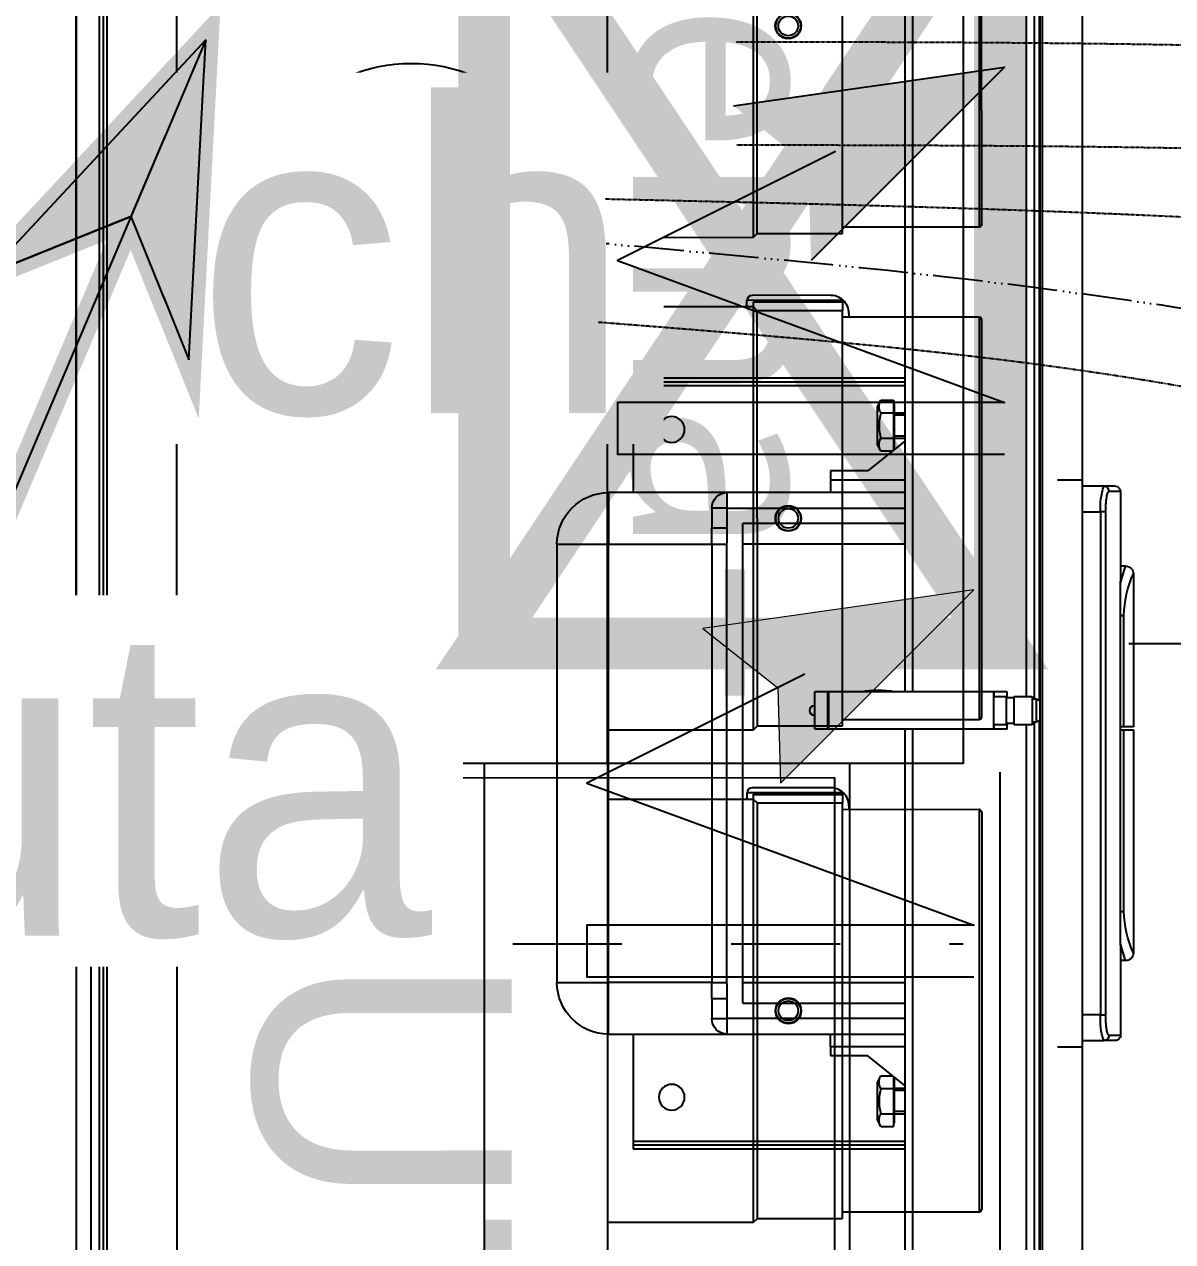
# Model space of a CAD drawing. Header units: millimetres. Extents: x 459337 to 526921, y -375392 to -289779.
# Drawn here: x 469831.3 to 470276.6, y -344746.3 to -344274.1 of the extents above; entities that cross this region are included whole.
import ezdxf
from ezdxf import colors
from ezdxf.entities.mleader import LeaderData, LeaderLine
from ezdxf.math import Vec2, Vec3

# ---------------------------------------------------------------- set-up
doc = ezdxf.new("R2010")
doc.units = ezdxf.units.MM
for name, pattern in [('prlm_ef', [0.165, 0.1, -0.065]), ('prlm_gaz', [36, 24, -3, 0, -3, 0, -3, 0, -3]), ('prlm_vmc', [0.282222, 0.141111, -0.141111])]:
    doc.linetypes.add(name, pattern=pattern)
doc.layers.add('_GAZELEC-BOITE INCORPO', color=36, linetype='Continuous', lineweight=18)
doc.layers.add('_GAZELEC-RESERVATION', color=1, linetype='Continuous', lineweight=18)
for name, color, linetype in [('_GAZELEC-EAU CHAUDE', 1, 'Continuous'), ('GAZ-FLECHE VMC', 93, 'Continuous'), ('prlm-CHAUFF', 30, 'Continuous'), ('prlm-EAU-EF', 161, 'Continuous'), ('prlm-ELEC-CFO', 201, 'Continuous'), ('prlm-GAZ', 20, 'Continuous'), ('prlm-MOD', 64, 'Continuous')]:
    doc.layers.add(name, color=color, linetype=linetype)
doc.styles.add('Arial', font='arial.ttf')
doc.styles.add('prlm-chauff', font='trebucbi.ttf', dxfattribs={"height": 18})
doc.styles.add('prlm-elec-cfo', font='comic.ttf', dxfattribs={"height": 12})
doc.styles.get("Standard").update_dxf_attribs({"font": 'arial.ttf'})
doc.dimstyles.new('200', dxfattribs={"dimtxt": 150, "dimasz": 25, "dimexe": 50, "dimexo": 50, "dimgap": 20, "dimtad": 1, "dimdec": 0, "dimlfac": 0.1, "dimdsep": 46, "dimtxsty": 'Arial', "dimblk1": 'DOTBLANK', "dimblk2": 'DOTBLANK', "dimsah": 1, "dimcen": 25, "dimclrd": 5, "dimclre": 5, "dimadec": 0, "dimazin": 0, "dimtfac": 1, "dimtdec": 0, "dimtmove": 0, "dimatfit": 3, "dimldrblk": 'DOTBLANK', "dimfxl": 50, "dimtolj": 1, "dimtzin": 0, "dimarcsym": 0})

# ---------------------------------------------------------------- blocks, each defined once
blk = doc.blocks.new('MTI900_Alu_390')
at = {"layer": 'prlm-MOD', "color": 1, "linetype": 'Continuous'}
for p, q in [((-4.225, 0), (4.225, 0)), ((-3.96, -0.09), (3.96, -0.09)), ((-4.105, -0.105), (4.105, -0.105)), ((-4.1, -0.12), (4.1, -0.12)), ((-0.85, -1.865), (0.85, -1.865)), ((-0.85, -1.865), (-0.85, -2.065)), ((0.85, -1.865), (0.85, -2.065)), ((-1.05, -2.525), (-1.05, -2.065)), ((-1.05, -2.065), (-0.85, -2.065)), ((0.85, -2.065), (-0.85, -2.065)), ((-0.85, -2.065), (-0.85, -2.465)), ((0.85, -2.465), (0.85, -2.065)), ((1.05, -2.065), (0.85, -2.065)), ((1.05, -2.065), (1.05, -2.525)), ((-1.495, -2.16), (-1.495, -3.215)), ((-1.48, -2.16), (-1.495, -2.16)), ((-1.48, -2.16), (-1.48, -3.215)), ((-1.48, -2.16), (-1.465, -2.16)), ((-1.465, -2.16), (-1.05, -2.16)), ((-1.465, -2.16), (-1.465, -3.215)), ((1.05, -2.16), (1.465, -2.16)), ((1.465, -2.16), (1.48, -2.16)), ((1.465, -2.16), (1.465, -3.215)), ((1.48, -2.16), (1.48, -3.215)), ((1.48, -2.16), (1.495, -2.16)), ((1.495, -2.16), (1.495, -3.215)), ((-0.99, -2.465), (-0.9124, -2.465)), ((-0.99, -2.525), (-0.99, -2.465)), ((-0.85, -2.465), (-0.9124, -2.465)), ((-0.9124, -2.525), (-0.9124, -2.465)), ((-0.85, -2.465), (0.85, -2.465)), ((-0.85, -2.465), (-0.85, -2.5242)), ((0.9124, -2.465), (0.85, -2.465)), ((0.85, -2.465), (0.85, -2.5242)), ((0.9124, -2.465), (0.99, -2.465)), ((0.9124, -2.465), (0.9124, -2.525)), ((0.99, -2.465), (0.99, -2.525)), ((-1.05, -3.215), (-1.05, -2.525)), ((-0.99, -2.525), (-1.05, -2.525)), ((-0.99, -2.525), (-0.99, -3.215)), ((-0.9124, -2.525), (-0.99, -2.525)), ((0.85, -2.5242), (-0.85, -2.5242)), ((0.99, -2.525), (0.9124, -2.525)), ((0.99, -3.215), (0.99, -2.525)), ((1.05, -2.525), (0.99, -2.525)), ((1.05, -2.525), (1.05, -3.215)), ((0.93, -2.585), (-0.93, -2.585)), ((-0.93, -3.215), (-0.93, -2.585)), ((-0.85, -3.215), (-0.85, -2.585)), ((0.85, -2.585), (0.85, -3.215)), ((0.93, -2.585), (0.93, -3.215)), ((-0.2775, -2.915), (-0.2775, -2.865)), ((-0.1325, -2.865), (-0.2775, -2.865)), ((-0.1325, -2.915), (-0.1325, -2.865)), ((-1.1342, -2.925), (-1.1, -2.925)), ((-1.1342, -3.0705), (-1.1342, -2.925)), ((-1.1, -2.925), (-1.1, -3.215)), ((-1.1, -2.925), (-1.05, -2.925)), ((-0.1325, -2.915), (-0.2775, -2.915)), ((-0.2775, -2.9175), (-0.2775, -2.915)), ((-0.2775, -2.9175), (-0.1325, -2.9175)), ((-0.2775, -3.5575), (-0.2775, -2.9175)), ((-0.1325, -2.9175), (-0.1325, -2.915)), ((-0.1325, -3.5575), (-0.1325, -2.9175)), ((1.1, -2.925), (1.05, -2.925)), ((1.1, -3.215), (1.1, -2.925)), ((1.1, -2.925), (1.1342, -2.925)), ((1.1342, -3.0705), (1.1342, -2.925)), ((-1.38, -3.106), (-1.4081, -3.1204)), ((-1.38, -3.106), (-1.24, -3.106)), ((-1.2504, -3.215), (-1.1342, -3.0705)), ((-1.2119, -3.1204), (-1.24, -3.106)), ((1.2504, -3.215), (1.1342, -3.0705)), ((1.24, -3.106), (1.2119, -3.1204)), ((1.24, -3.106), (1.38, -3.106)), ((1.4081, -3.1204), (1.38, -3.106)), ((-1.4081, -3.1204), (-1.4081, -3.17)), ((-1.3591, -3.1204), (-1.3591, -3.17)), ((-1.2609, -3.1204), (-1.2609, -3.17)), ((-1.2119, -3.1204), (-1.2119, -3.1671)), ((1.2119, -3.1204), (1.2119, -3.1671)), ((1.2609, -3.1204), (1.2609, -3.17)), ((1.3591, -3.1204), (1.3591, -3.17)), ((1.4081, -3.1204), (1.4081, -3.17)), ((-1.4081, -3.17), (-1.3836, -3.17)), ((-1.395, -3.17), (-1.395, -3.172)), ((-1.395, -3.172), (-1.225, -3.172)), ((-1.3836, -3.17), (-1.3591, -3.17)), ((-1.36, -3.172), (-1.36, -3.215)), ((-1.3591, -3.17), (-1.31, -3.17)), ((-1.3508, -3.215), (-1.3508, -3.172)), ((-1.31, -3.17), (-1.2609, -3.17)), ((-1.2692, -3.215), (-1.2692, -3.172)), ((-1.2609, -3.17), (-1.2364, -3.17)), ((-1.26, -3.215), (-1.26, -3.172)), ((-1.2364, -3.17), (-1.2142, -3.17)), ((-1.225, -3.172), (-1.225, -3.17)), ((1.2142, -3.17), (1.2364, -3.17)), ((1.225, -3.17), (1.225, -3.172)), ((1.225, -3.172), (1.395, -3.172)), ((1.2364, -3.17), (1.2609, -3.17)), ((1.26, -3.172), (1.26, -3.215)), ((1.2609, -3.17), (1.31, -3.17)), ((1.2692, -3.215), (1.2692, -3.172)), ((1.31, -3.17), (1.3591, -3.17)), ((1.3508, -3.215), (1.3508, -3.172)), ((1.3591, -3.17), (1.3836, -3.17)), ((1.36, -3.215), (1.36, -3.172)), ((1.3836, -3.17), (1.4081, -3.17)), ((1.395, -3.172), (1.395, -3.17)), ((-0.2775, -3.215), (-4.0287, -3.215)), ((-0.2775, -3.245), (-4.0274, -3.245)), ((4.0287, -3.215), (-0.1325, -3.215)), ((4.0274, -3.245), (-0.1325, -3.245)), ((-0.2775, -3.5575), (-0.1325, -3.5575)), ((-0.2775, -3.56), (-0.2775, -3.5575)), ((-0.2775, -3.61), (-0.2775, -3.56)), ((-0.26, -3.56), (-0.2775, -3.56)), ((-0.26, -3.5575), (-0.26, -3.6075)), ((-0.15, -3.6075), (-0.15, -3.5575)), ((-0.1325, -3.56), (-0.15, -3.56)), ((-0.1325, -3.56), (-0.1325, -3.5575)), ((-0.1325, -3.61), (-0.1325, -3.56)), ((-0.255, -3.61), (-0.2775, -3.61)), ((-0.15, -3.6075), (-0.26, -3.6075)), ((-0.255, -3.6075), (-0.255, -3.6375)), ((-0.155, -3.6375), (-0.155, -3.6075)), ((-0.1325, -3.61), (-0.155, -3.61)), ((-0.15, -3.6375), (-0.26, -3.6375)), ((-0.26, -3.6375), (-0.26, -3.7075)), ((-0.15, -3.7075), (-0.15, -3.6375)), ((-0.26, -3.685), (-3.6034, -3.685)), ((-3.5974, -3.715), (-0.25, -3.715)), ((-0.26, -3.7075), (-0.15, -3.7075)), ((-0.25, -3.7075), (-0.25, -3.7225)), ((-0.25, -3.7225), (-0.16, -3.7225)), ((-0.16, -3.7225), (-0.16, -3.7075)), ((-0.16, -3.715), (3.5984, -3.715)), ((3.6044, -3.685), (-0.15, -3.685)), ((-4.375, -3.737), (4.375, -3.737)), ((4.375, -3.747), (-4.375, -3.747)), ((-3.175, -3.735), (-0.2433, -3.735)), ((-0.1667, -3.735), (3.175, -3.735)), ((-4.375, -3.902), (4.375, -3.902)), ((-1.075, -3.9853), (-1.075, -3.902)), ((-0.975, -3.902), (-0.975, -3.973)), ((0.975, -3.973), (0.975, -3.902)), ((1.075, -3.902), (1.075, -3.9853)), ((-1.075, -4.03), (-1.075, -3.9853)), ((-1.055, -4.05), (-1.055, -4.0051)), ((-0.975, -3.973), (0.975, -3.973)), ((-0.975, -3.9928), (-0.975, -3.973)), ((0.975, -3.9928), (-0.975, -3.9928)), ((0.975, -3.973), (0.975, -3.9928)), ((1.055, -4.05), (1.055, -4.0051)), ((1.075, -4.03), (1.075, -3.9853)), ((-1.055, -4.05), (-0.706, -4.05)), ((-0.765, -4.07), (-0.765, -4.05)), ((0.576, -4.0497), (-0.576, -4.0497)), ((-0.574, -4.0497), (-0.574, -4.0634)), ((-0.1416, -4.0634), (-0.1416, -4.0497)), ((-0.1307, -4.0497), (-0.1307, -4.0634)), ((0.574, -4.0497), (0.574, -4.0634)), ((0.7037, -4.05), (1.055, -4.05)), ((0.765, -4.07), (0.765, -4.05)), ((-0.735, -4.1), (-0.735, -4.1)), ((-0.735, -4.1), (-0.1416, -4.1)), ((-0.1416, -4.0634), (-0.574, -4.0634)), ((-0.1416, -4.1), (-0.1416, -4.0634)), ((0.574, -4.0634), (-0.1307, -4.0634)), ((-0.1307, -4.0634), (-0.1307, -4.1)), ((-0.1307, -4.1), (0.735, -4.1)), ((0.735, -4.1), (0.735, -4.1))]:
    blk.add_line(p, q, dxfattribs=at)
at = {"layer": 'prlm-MOD', "color": 1, "ltscale": 50}
for points in [[(-1.1, -3.8058), (-1.1, -3.902)], [(1.1, -3.8058), (1.1, -3.902)]]:
    blk.add_lwpolyline(points, dxfattribs=at)
at = {"layer": 'prlm-MOD', "color": 1, "linetype": 'Continuous'}
for centre in [(-1.295, -2.31), (1.295, -2.31)]:
    blk.add_circle(centre, 0.05, dxfattribs=at)
for centre, radius, start, end in [((-0.85, -2.065), 0.2, 90, 180), ((0.85, -2.065), 0.2, 0, 90), ((-0.99, -2.525), 0.06, 90, 180), ((0.99, -2.525), 0.06, 0, 90), ((-0.205, -2.865), 0.02, 0, 180), ((0, -3.11), 0.285, 166.8264, 193.1736), ((-1.3836, -3.1624), 0.0487, 59.7422, 120.2578), ((-1.2364, -3.1624), 0.0487, 59.7422, 120.2578), ((1.2364, -3.1624), 0.0487, 59.7422, 120.2578), ((1.3836, -3.1624), 0.0487, 59.7422, 120.2578), ((-0.235, -3.7225), 0.015, 180, 255.1649), ((-0.175, -3.7225), 0.015, 284.8351, 0), ((-0.9965, -4.212), 0.2399, 84.8699, 109.1091), ((0.9987, -4.1937), 0.2219, 69.8915, 96.1295), ((-1.055, -4.03), 0.02, 180, 270), ((-0.5689, -4.6164), 0.5805, 102.5837, 109.7412), ((0.5693, -4.6145), 0.5786, 70.2259, 77.4042), ((1.055, -4.03), 0.02, 270, 0), ((-0.735, -4.07), 0.03, 180, 270), ((-0.5689, -4.4578), 0.3944, 90.7355, 114.8981), ((0.5685, -4.4598), 0.3964, 65.1634, 89.203), ((0.735, -4.07), 0.03, 270, 0)]:
    blk.add_arc(centre, radius, start, end, dxfattribs=at)
for centre, major_axis, start_param, end_param in [((-1.055, -3.9853), (0.02, 0), 3.141593, 4.712389), ((1.055, -3.9853), (-0.02, 0), 1.570796, 3.141593)]:
    blk.add_ellipse(centre, major_axis=major_axis, ratio=0.989815, start_param=start_param, end_param=end_param, dxfattribs=at)
for points, knots in [([(-0.85, -2.5242), (-0.8604, -2.5242), (-0.8708, -2.5243), (-0.8916, -2.5247), (-0.902, -2.525), (-0.9124, -2.525)], [0, 0, 0, 0, 0.5, 0.5, 1, 1, 1, 1]), ([(0.9124, -2.525), (0.902, -2.525), (0.8916, -2.5247), (0.8708, -2.5243), (0.8604, -2.5242), (0.85, -2.5242)], [0, 0, 0, 0, 0.5, 0.5, 1, 1, 1, 1]), ([(-1.3591, -3.1204), (-1.3511, -3.1183), (-1.343, -3.1166), (-1.3306, -3.1149), (-1.3265, -3.1144), (-1.3182, -3.1138), (-1.3141, -3.1137), (-1.3017, -3.1137), (-1.2935, -3.1143), (-1.2772, -3.1166), (-1.269, -3.1183), (-1.2609, -3.1204)], [0, 0, 0, 0, 0.25, 0.25, 0.375, 0.375, 0.5, 0.5, 0.75, 0.75, 1, 1, 1, 1]), ([(1.2609, -3.1204), (1.269, -3.1183), (1.2772, -3.1166), (1.2935, -3.1143), (1.3017, -3.1137), (1.3141, -3.1137), (1.3182, -3.1138), (1.3265, -3.1144), (1.3306, -3.1149), (1.343, -3.1166), (1.3511, -3.1183), (1.3591, -3.1204)], [0, 0, 0, 0, 0.25, 0.25, 0.5, 0.5, 0.625, 0.625, 0.75, 0.75, 1, 1, 1, 1]), ([(-0.975, -3.9928), (-0.9803, -3.9928), (-0.9856, -3.9929), (-0.996, -3.9932), (-1.0011, -3.9934), (-1.0083, -3.9939), (-1.0107, -3.9941), (-1.0153, -3.9945), (-1.0176, -3.9947), (-1.0241, -3.9955), (-1.0281, -3.996), (-1.0355, -3.9972), (-1.0388, -3.9978), (-1.0446, -3.9991), (-1.047, -3.9998), (-1.05, -4.0009), (-1.0509, -4.0013), (-1.0524, -4.0021), (-1.053, -4.0024), (-1.0545, -4.0036), (-1.055, -4.0043), (-1.055, -4.0051)], [0, 0, 0, 0, 0.125, 0.125, 0.25, 0.25, 0.3125, 0.3125, 0.375, 0.375, 0.5, 0.5, 0.625, 0.625, 0.75, 0.75, 0.8125, 0.8125, 0.875, 0.875, 1, 1, 1, 1]), ([(1.055, -4.0051), (1.055, -4.0043), (1.0545, -4.0036), (1.053, -4.0024), (1.0523, -4.002), (1.0508, -4.0013), (1.0491, -4.0006), (1.0469, -3.9998), (1.0444, -3.9991), (1.0431, -3.9988), (1.0387, -3.9978), (1.0354, -3.9971), (1.0299, -3.9963), (1.028, -3.996), (1.0239, -3.9955), (1.0218, -3.9952), (1.0153, -3.9945), (1.0107, -3.9941), (1.0034, -3.9936), (1.0009, -3.9935), (0.9958, -3.9932), (0.9933, -3.9931), (0.9856, -3.9929), (0.9803, -3.9928), (0.975, -3.9928)], [0, 0, 0, 0, 0.125, 0.125, 0.1875, 0.1875, 0.25, 0.3125, 0.3125, 0.375, 0.375, 0.5, 0.5, 0.5625, 0.5625, 0.625, 0.625, 0.75, 0.75, 0.8125, 0.8125, 0.875, 0.875, 1, 1, 1, 1]), ([(-0.576, -4.0497), (-0.5891, -4.0497), (-0.6021, -4.0497), (-0.6211, -4.0498), (-0.6274, -4.0498), (-0.6399, -4.0498), (-0.6461, -4.0498), (-0.6642, -4.0499), (-0.6756, -4.0499), (-0.6918, -4.05), (-0.6971, -4.05), (-0.7038, -4.05), (-0.7053, -4.05), (-0.7068, -4.05)], [0, 0, 0, 0, 0.125, 0.125, 0.1875, 0.1875, 0.25, 0.25, 0.375, 0.375, 0.4375, 0.4375, 0.4568651, 0.4568651, 0.4568651, 0.4568651]), ([(0.7055, -4.05), (0.6995, -4.05), (0.6933, -4.05), (0.6813, -4.05), (0.6756, -4.0499), (0.6642, -4.0499), (0.6524, -4.0499), (0.6402, -4.0498), (0.6278, -4.0498), (0.6214, -4.0498), (0.6021, -4.0497), (0.5891, -4.0497), (0.576, -4.0497)], [0.5494968, 0.5494968, 0.5494968, 0.5494968, 0.625, 0.625, 0.6875, 0.6875, 0.75, 0.8125, 0.8125, 0.875, 0.875, 1, 1, 1, 1])]:
    blk.add_open_spline(points, degree=3, knots=knots, dxfattribs=at)
blk = doc.blocks.new('xi.thema+')
at = {"layer": 'prlm-CHAUFF', "color": 7, "linetype": 'prlm_vmc', "ltscale": 30}
for points in [[(-27.9, 0), (-27.9, 34.4)], [(27.9, 0), (27.9, 34.4)]]:
    blk.add_lwpolyline(points, dxfattribs=at)
at = {"layer": 'prlm-CHAUFF', "color": 0}
blk.add_lwpolyline([(-20.9, 0), (-20.9, 34.4), (20.9, 34.4), (20.9, 0)], close=True, dxfattribs=at)
for radius in [6.25, 4]:
    blk.add_circle((0, 13), radius, dxfattribs=at)
at = {"layer": 'prlm-CHAUFF', "color": 0, "insert": (0, 25.539), "char_height": 8, "width": 7.19706, "attachment_point": 5, "style": 'prlm-chauff'}
blk.add_mtext('thema+', dxfattribs=at)
blk = doc.blocks.new('xi.uta-yzen-d')
at = {"layer": 'prlm-CHAUFF', "ltscale": 50}
for p, q in [((-36.4, 35.02), (-20.8, 35.02)), ((-20.9, 35.12), (-36.3, 35.12)), ((-20.8, 29.72), (-20.8, 35.02)), ((-17.3, 35.02), (-1.7, 35.02)), ((-17.3, 35.02), (-17.3, 29.72)), ((-1.8, 35.12), (-17.2, 35.12)), ((-1.7, 29.72), (-1.7, 35.02)), ((1.8, 35.02), (17.4, 35.02)), ((1.8, 35.02), (1.8, 29.72)), ((1.9, 35.12), (17.3, 35.12)), ((17.4, 29.72), (17.4, 35.02)), ((-17.45, 29.97), (-17.3, 29.97)), ((1.65, 29.97), (1.8, 29.97)), ((-20.55, 29.72), (-36.65, 29.72)), ((-20.55, 26.42), (-20.55, 29.72)), ((-17.956, 29.72), (-17.55, 29.72)), ((-17.956, 29.72), (-17.956, 26.02)), ((-17.9, 29.72), (-17.9, 26.27)), ((-17.88, 29.72), (-17.88, 26.27)), ((-1.45, 29.72), (-17.55, 29.72)), ((-17.55, 29.72), (-17.55, 26.42)), ((-1.45, 26.42), (-1.45, 29.72)), ((1.144, 29.72), (1.55, 29.72)), ((1.144, 29.72), (1.144, 26.02)), ((1.2, 29.72), (1.2, 26.27)), ((1.22, 29.72), (1.22, 26.27)), ((17.65, 29.72), (1.55, 29.72)), ((1.55, 29.72), (1.55, 26.42)), ((17.65, 26.42), (17.65, 29.72)), ((-18.15, 29.216), (-18.15, 26.22)), ((0.95, 29.216), (0.95, 26.22)), ((-17.9, 28.42), (-17.88, 28.42)), ((1.2, 28.42), (1.22, 28.42)), ((-17.88, 28.07), (-17.9, 28.07)), ((1.22, 28.07), (1.2, 28.07)), ((-17.9, 27.693), (-17.88, 27.693)), ((1.2, 27.693), (1.22, 27.693)), ((-17.88, 27.343), (-17.9, 27.343)), ((-17.9, 27.293), (-17.88, 27.293)), ((-17.88, 27.193), (-17.9, 27.193)), ((1.22, 27.343), (1.2, 27.343)), ((1.2, 27.293), (1.22, 27.293)), ((1.22, 27.193), (1.2, 27.193)), ((-20.4, 26.27), (-36.8, 26.27)), ((-20.55, 26.42), (-36.65, 26.42)), ((-20.4, 26.27), (-20.55, 26.42)), ((-20.4, 20.62), (-20.4, 26.27)), ((-17.7, 26.02), (-17.95, 26.02)), ((-17.88, 26.27), (-17.9, 26.27)), ((-17.7, 26.27), (-17.88, 26.27)), ((-17.55, 26.42), (-17.7, 26.27)), ((-1.3, 26.27), (-17.7, 26.27)), ((-17.7, 26.27), (-17.7, 20.62)), ((-1.45, 26.42), (-17.55, 26.42)), ((-1.3, 26.27), (-1.45, 26.42)), ((-1.3, 20.62), (-1.3, 26.27)), ((1.4, 26.02), (1.15, 26.02)), ((1.22, 26.27), (1.2, 26.27)), ((1.4, 26.27), (1.22, 26.27)), ((1.55, 26.42), (1.4, 26.27)), ((17.8, 26.27), (1.4, 26.27)), ((1.4, 26.27), (1.4, 20.62)), ((17.65, 26.42), (1.55, 26.42)), ((17.8, 26.27), (17.65, 26.42)), ((17.8, 20.62), (17.8, 26.27))]:
    blk.add_line(p, q, dxfattribs=at)
for points in [[(0, 30), (0, 0), (39, 0), (39, 30)], [(0.571, 29.429), (0.571, 0.571), (38.429, 0.571), (38.429, 29.429)], [(-40.5, 20.62), (-40.5, 3.9), (40.5, 3.9), (40.5, 20.62)]]:
    blk.add_lwpolyline(points, close=True, dxfattribs=at)
for centre, radius in [((-28.6, 27.62), 0.5), ((-28.6, 27.62), 0.48), ((-28.6, 27.62), 0.38), ((-9.5, 27.62), 0.5), ((-9.5, 27.62), 0.48), ((-9.5, 27.62), 0.38), ((9.6, 27.62), 0.5), ((9.6, 27.62), 0.48), ((9.6, 27.62), 0.38)]:
    blk.add_circle(centre, radius, dxfattribs=at)
for centre, radius, start, end in [((-20.9, 35.02), 0.1, 0, 90), ((-17.2, 35.02), 0.1, 90, 180), ((-1.8, 35.02), 0.1, 0, 90), ((1.9, 35.02), 0.1, 90, 180), ((17.3, 35.02), 0.1, 0, 90), ((-17.375, 29.24), 0.776, 138.5248, 181.7675), ((-17.45, 29.27), 0.7, 90, 136.2731), ((1.725, 29.24), 0.776, 138.5248, 181.7675), ((1.65, 29.27), 0.7, 90, 136.2731), ((-17.95, 26.22), 0.2, 180, 268.3239), ((-17.95, 26.22), 0.2, 268.3239, 270), ((1.15, 26.22), 0.2, 180, 268.3239), ((1.15, 26.22), 0.2, 268.3239, 270)]:
    blk.add_arc(centre, radius, start, end, dxfattribs=at)
for centre, major_axis, ratio, start_param, end_param in [((-17.45, 28.959), (-0.45, 0), 0.974723, 5.983927, 6.283185), ((1.65, 28.959), (-0.45, 0), 0.974723, 5.983927, 6.283185), ((-17.45, 28.603), (-0.45, 0), 0.974723, 5.983927, 6.283185), ((-16.65, 28.603), (-1.25, 0), 0.146694, 0, 0.179125), ((1.65, 28.603), (-0.45, 0), 0.974723, 5.983927, 6.283185), ((2.45, 28.603), (-1.25, 0), 0.146694, 0, 0.179125)]:
    blk.add_ellipse(centre, major_axis=major_axis, ratio=ratio, start_param=start_param, end_param=end_param, dxfattribs=at)
for points in [[(-17.882, 29.391), (-17.886, 29.379), (-17.889, 29.366), (-17.897, 29.324), (-17.9, 29.294), (-17.9, 29.265)], [(1.218, 29.391), (1.214, 29.379), (1.211, 29.366), (1.203, 29.324), (1.2, 29.294), (1.2, 29.265)]]:
    blk.add_open_spline(points, degree=3, knots=[0.8185803, 0.8185803, 0.8185803, 0.8185803, 0.875, 0.875, 1, 1, 1, 1], dxfattribs=at)
at = {"layer": 'prlm-CHAUFF', "ltscale": 50, "insert": (7.303, 16.894), "char_height": 10, "width": 139.79252, "attachment_point": 1}
blk.add_mtext('UTA', dxfattribs=at)
blk = doc.blocks.new('xi.uta')
at = {"layer": 'prlm-ELEC-CFO', "lineweight": 5}
blk.add_hatch(color=0, dxfattribs=at).paths.add_polyline_path([(-3, 6), (-0.103, 3.699), (0, 0), (7.5, 7.5)])
at = {"layer": 'prlm-ELEC-CFO', "color": 0, "lineweight": 5, "flags": 128}
blk.add_lwpolyline([(-3, 6), (-0.103, 3.699), (0, 0), (7.5, 7.5)], close=True, dxfattribs=at)
at = {"layer": 'prlm-ELEC-CFO', "color": 0}
blk.add_lwpolyline([(0.955, 4.227), (-7.5, 0), (7.5, -5.5), (-7.5, -5.5), (-7.5, -7.5), (7.5, -7.5)], dxfattribs=at)
blk = doc.blocks.new('xi.CH')
at = {"layer": 'prlm-ELEC-CFO', "lineweight": 5}
blk.add_hatch(color=0, dxfattribs=at).paths.add_polyline_path([(-3, 6), (-0.103, 3.699), (0, 0), (7.5, 7.5)])
at = {"layer": 'prlm-ELEC-CFO', "color": 0}
for points in [[(-3, 6), (7.5, 7.5), (0, 0)], [(0.955, 4.227), (-7.5, 0), (7.5, -5.5), (-7.5, -5.5), (-7.5, -7.5), (7.5, -7.5)]]:
    blk.add_lwpolyline(points, dxfattribs=at)
blk = doc.blocks.new('FLECHE1')
h = blk.add_hatch(color=256)
h.dxf.hatch_style = 1
h.paths.add_polyline_path([(495907.08, -370439.56), (495913.62, -370315.47), (495936.11, -370371.09), (495991.74, -370348.6)])
for p, q in [((495907.08, -370439.56), (496141.31, -369887.17)), ((495913.62, -370315.47), (495907.08, -370439.56)), ((495913.62, -370315.47), (495907.08, -370439.56)), ((495936.11, -370371.09), (495913.62, -370315.47)), ((495936.11, -370371.09), (495913.62, -370315.47)), ((495991.74, -370348.6), (495907.08, -370439.56)), ((495907.08, -370439.56), (495991.74, -370348.6)), ((495936.11, -370371.09), (495991.74, -370348.6)), ((495991.74, -370348.6), (495936.11, -370371.09)), ((495907.08, -370439.56), (495936.11, -370371.09))]:
    blk.add_line(p, q)
at = {"const_width": 10}
for points in [[(495936.11, -370371.09), (496141.31, -369887.17)], [(495907.08, -370439.56), (495913.62, -370315.47), (495936.11, -370371.09), (495991.74, -370348.6), (495907.08, -370439.56)]]:
    blk.add_lwpolyline(points, dxfattribs=at)
blk = doc.blocks.new('_DOTBLANK')
at = {"color": 0, "linetype": 'ByBlock'}
blk.add_line((-0.5, 0), (-1, 0), dxfattribs=at)
blk.add_circle((0, 0), 0.5, dxfattribs=at)
blk = doc.blocks.new('*D119')
at = {"layer": '_GAZELEC-BOITE INCORPO', "color": 5, "lineweight": -2, "transparency": 16777216}
for p, q in [((470259.6, -344214.25), (472811.61, -344214.25)), ((472761.61, -344239.25), (472761.61, -344489.24)), ((470259.6, -344514.24), (472811.61, -344514.24))]:
    blk.add_line(p, q, dxfattribs=at)
at = {"layer": '_GAZELEC-BOITE INCORPO', "color": 5, "lineweight": -2, "transparency": 16777216, "xscale": 25, "yscale": 25, "zscale": 25}
for p, rotation in [((472761.61, -344214.25), 90), ((472761.61, -344514.24), 270)]:
    blk.add_blockref('_DOTBLANK', p, dxfattribs=dict(at, rotation=rotation))
at = {"layer": '_GAZELEC-BOITE INCORPO', "color": 0, "transparency": 16777216, "insert": (472664.97, -344364.25), "char_height": 150, "attachment_point": 5, "rotation": 90, "style": 'Arial'}
blk.add_mtext('\\A1;30', dxfattribs=at)
blk = doc.blocks.new('*D120')
at = {"layer": '_GAZELEC-BOITE INCORPO', "color": 5, "lineweight": -2, "transparency": 16777216}
for p, q in [((469426.46, -344560.73), (469426.46, -345542.74)), ((470009.6, -344560.73), (470009.6, -345542.74)), ((469984.6, -345492.74), (469451.46, -345492.74))]:
    blk.add_line(p, q, dxfattribs=at)
at = {"layer": '_GAZELEC-BOITE INCORPO', "color": 5, "lineweight": -2, "transparency": 16777216, "xscale": 25, "yscale": 25, "zscale": 25, "rotation": 180}
blk.add_blockref('_DOTBLANK', (469426.46, -345492.74), dxfattribs=at)
at = {"layer": '_GAZELEC-BOITE INCORPO', "color": 5, "lineweight": -2, "transparency": 16777216, "xscale": 25, "yscale": 25, "zscale": 25}
blk.add_blockref('_DOTBLANK', (470009.6, -345492.74), dxfattribs=at)
at = {"layer": '_GAZELEC-BOITE INCORPO', "color": 0, "transparency": 16777216, "insert": (469718.03, -345396.15), "char_height": 150, "attachment_point": 5, "style": 'Arial'}
blk.add_mtext('\\A1;58', dxfattribs=at)
blk = doc.blocks.new('*D121')
at = {"layer": '_GAZELEC-BOITE INCORPO', "color": 5, "lineweight": -2, "transparency": 16777216}
for p, q in [((470009.6, -344564.24), (470009.6, -345542.74)), ((470209.61, -344564.24), (470209.61, -345542.74)), ((470034.6, -345492.74), (470184.61, -345492.74)), ((470209.61, -345492.74), (470491.52, -345492.74))]:
    blk.add_line(p, q, dxfattribs=at)
at = {"layer": '_GAZELEC-BOITE INCORPO', "color": 5, "lineweight": -2, "transparency": 16777216, "xscale": 25, "yscale": 25, "zscale": 25, "rotation": 180}
blk.add_blockref('_DOTBLANK', (470009.6, -345492.74), dxfattribs=at)
at = {"layer": '_GAZELEC-BOITE INCORPO', "color": 5, "lineweight": -2, "transparency": 16777216, "xscale": 25, "yscale": 25, "zscale": 25}
blk.add_blockref('_DOTBLANK', (470209.61, -345492.74), dxfattribs=at)
at = {"layer": '_GAZELEC-BOITE INCORPO', "color": 0, "transparency": 16777216, "insert": (470363.06, -345396.15), "char_height": 150, "attachment_point": 5, "style": 'Arial'}
blk.add_mtext('\\A1;20', dxfattribs=at)

msp = doc.modelspace()

# ---------------------------------------------------------------- linework, layer by layer
at = {"layer": '_GAZELEC-EAU CHAUDE', "linetype": 'prlm_ef'}
msp.add_spline([(470107.452, -344280.872), (470375.386, -344284.885), (472549.777, -345356.197), (472441.86, -347319.257), (471674.528, -348370.256), (471423.08, -349321.21)], degree=3, dxfattribs=at)
at = {"layer": 'prlm-EAU-EF', "linetype": 'prlm_ef'}
msp.add_open_spline([(470107.402, -344320.872), (470168.308, -344320.948), (470228.951, -344321.026), (470309.157, -344322.679), (470328.402, -344323.192), (470364.874, -344324.45), (470382.087, -344325.167), (470416.66, -344326.877), (470434.013, -344327.867), (470486.247, -344331.245), (470521.306, -344334.04), (470627.012, -344344.069), (470698.191, -344352.949), (470899.545, -344384.272), (471030.282, -344411.87), (471287.787, -344482.255), (471414.554, -344525.043), (471638.51, -344617.848), (471737.136, -344665.521), (471924.527, -344771.88), (472013.292, -344830.565), (472159.974, -344945.133), (472220.405, -344998.861), (472331.843, -345113.213), (472382.849, -345173.834), (472445.131, -345261.43), (472461.095, -345285.37), (472488.851, -345329.937), (472500.885, -345350.412), (472522.993, -345390.406), (472533.151, -345409.889), (472552.58, -345449.41), (472561.849, -345469.446), (472588.332, -345530.326), (472604.221, -345571.941), (472645, -345694.368), (472665.482, -345777.411), (472694.563, -345947.641), (472703.162, -346034.829), (472708.913, -346211.232), (472706.065, -346300.448), (472689.392, -346478.771), (472675.568, -346567.879), (472637.446, -346743.851), (472613.148, -346830.715), (472554.611, -347000.066), (472520.372, -347082.554), (472471.044, -347182.96), (472460.311, -347203.894), (472440.142, -347241.603), (472430.812, -347258.459), (472411.445, -347292.274), (472401.395, -347309.216), (472380.825, -347342.763), (472370.31, -347359.367), (472338.145, -347408.718), (472315.875, -347441.006), (472250.654, -347531.545), (472206.161, -347588.629), (472115.225, -347701.124), (472068.783, -347756.533), (471976.42, -347867.343), (471930.498, -347922.745), (471841.69, -348035.264), (471798.801, -348092.382), (471726.868, -348198.02), (471696.789, -348245.9), (471660.013, -348311.678), (471651.134, -348328.208), (471638.049, -348353.682), (471633.632, -348362.492), (471624.969, -348380.189), (471620.722, -348389.079), (471608.224, -348415.87), (471600.218, -348433.89), (471577.113, -348488.394), (471562.929, -348525.32), (471525.895, -348630.828), (471505.467, -348700.557), (471469.532, -348842.237), (471454.024, -348914.189), (471425.951, -349059.285), (471413.386, -349132.429), (471395.327, -349242.051), (471389.455, -349278.469), (471383.59, -349314.843)], degree=3, knots=[0, 0, 0, 0, 184.0122993, 184.0122993, 241.9663338, 241.9663338, 293.5270549, 293.5270549, 345.0877761, 345.0877761, 448.2092184, 448.2092184, 654.452103, 654.452103, 1029.6525831, 1029.6525831, 1404.8530632, 1404.8530632, 1718.3769183, 1718.3769183, 2031.9007734, 2031.9007734, 2277.4073326, 2277.4073326, 2522.9138917, 2522.9138917, 2612.7733653, 2612.7733653, 2686.9462706, 2686.9462706, 2755.3846606, 2755.3846606, 2823.8230506, 2823.8230506, 2960.6998305, 2960.6998305, 3218.1741413, 3218.1741413, 3475.6484521, 3475.6484521, 3733.122763, 3733.122763, 3990.5970738, 3990.5970738, 4248.0713847, 4248.0713847, 4505.5456955, 4505.5456955, 4574.3192966, 4574.3192966, 4630.9366337, 4630.9366337, 4689.1391029, 4689.1391029, 4747.3415721, 4747.3415721, 4863.7465104, 4863.7465104, 5078.72843, 5078.72843, 5293.7103497, 5293.7103497, 5508.6922693, 5508.6922693, 5723.6741889, 5723.6741889, 5894.5381958, 5894.5381958, 5951.1113673, 5951.1113673, 5980.7616429, 5980.7616429, 6010.4119186, 6010.4119186, 6069.7124699, 6069.7124699, 6188.3135725, 6188.3135725, 6404.0918804, 6404.0918804, 6619.8701883, 6619.8701883, 6835.6484962, 6835.6484962, 6942.9115287, 6942.9115287, 6942.9115287, 6942.9115287], dxfattribs=at)

# ---------------------------------------------------------------- block references
at = {"layer": 'prlm-CHAUFF', "xscale": 10, "yscale": 10, "zscale": 10, "rotation": 269.9998100426612}
msp.add_blockref('xi.thema+', (469851.357, -344351.779), dxfattribs=at)
at = {"layer": 'prlm-CHAUFF', "ltscale": 50, "xscale": 10, "yscale": 10, "zscale": 10, "rotation": 270.0077206748228}
msp.add_blockref('xi.uta-yzen-d', (469851.356, -344560.779), dxfattribs=at)
at = {"layer": 'prlm-ELEC-CFO', "xscale": 10, "yscale": 10, "zscale": 10}
msp.add_blockref('xi.uta', (470124.46, -344568.51), dxfattribs=at)
at = {"layer": 'prlm-MOD', "xscale": -99.9999999999998, "yscale": 99.99999999999974, "zscale": 99.99999999999966, "rotation": 90.00011533977029}
msp.add_blockref('MTI900_Alu_390', (469851.357, -344560.779), dxfattribs=at)

# ---------------------------------------------------------------- dimensions: what is measured, and where the dimension line sits
at = {"layer": '_GAZELEC-BOITE INCORPO'}
dim = msp.add_linear_dim(base=(472761.608, -344514.243), p1=(470209.595, -344214.249), p2=(470209.596, -344514.243), angle=90, dimstyle='200', dxfattribs=at)
dim.commit()
dim.dimension.update_dxf_attribs({"geometry": '*D119', "text_midpoint": (472664.971, -344364.246)})

# ---------------------------------------------------------------- next in the draw order: texts
at = {"layer": 'prlm-ELEC-CFO', "lineweight": 20, "char_height": 120, "attachment_point": 5, "line_spacing_factor": 0.8, "style": 'prlm-elec-cfo', "bg_fill": 3, "box_fill_scale": 1.1, "bg_fill_color": 256, "bg_fill_transparency": 0}
for s, insert in [('ch', (469982.438, -344365.792)), ('uta', (469877.863, -344568.51))]:
    msp.add_mtext(s, dxfattribs=dict(at, insert=insert))

# ---------------------------------------------------------------- next in the draw order: linework, layer by layer
at = {"layer": '_GAZELEC-BOITE INCORPO', "const_width": 20}
msp.add_lwpolyline([(470209.602, -344314.249), (470209.602, -344214.249), (470009.602, -344214.249), (470009.602, -344514.243), (470209.606, -344514.243), (470209.595, -344214.249), (470009.602, -344514.243), (470209.606, -344514.243), (470009.608, -344214.249)], dxfattribs=at)
at = {"layer": 'prlm-EAU-EF', "linetype": 'prlm_ef'}
for points in [[(469566.012, -337826.719), (469319.567, -337812.308), (468786.442, -337948.599), (468604.704, -338152.464), (468501.515, -338378.401), (468484.126, -338670.46), (468484.126, -339021.511), (468484.126, -340080.641), (468484.126, -342375.948), (468484.126, -344353.326), (468484.126, -347210.702), (468484.126, -349072.048), (468484.126, -349245.969), (468484.126, -349419.89), (468598.912, -350206.839), (468598.912, -350472.755), (468598.912, -351002.912), (468847.438, -351809.855), (469263.579, -352569.897), (469629.871, -353234.041), (469825.232, -353843.507), (469914.609, -354372.214), (469950.768, -354745.658)], [(469568.232, -337851.971), (469257.828, -337868.371), (468957.307, -337916.021), (468734.716, -338096.238), (468602.758, -338399.285), (468602.758, -338714.295), (468602.758, -339756.406), (468602.758, -341170.262), (468602.758, -342715.948), (468602.758, -344109.804), (468602.758, -344814.848), (468602.758, -344919.442), (468602.758, -345005.646), (469168.114, -345643.992), (469642.304, -345670.068), (469929.837, -345567.096), (470200.938, -345435.658), (470471.92, -345234.264), (470637.369, -344930.737), (470637.369, -344670.057), (470561.788, -344527.696), (470440.335, -344456.991), (470053.768, -344389.708)], [(470056.557, -344341.834), (470348.781, -344352.604), (471497.474, -344697.596), (472143.783, -345500.511), (472313.709, -346613.619), (471477.691, -347740.057), (470660.562, -348330.267), (470332.213, -348417.829), (470122.412, -348444.397)]]:
    msp.add_spline(points, degree=3, dxfattribs=at)
at = {"layer": 'prlm-GAZ', "linetype": 'prlm_gaz', "ltscale": 0.8}
msp.add_spline([(469814.576, -349277.232), (469492.73, -349181.243), (468943.406, -348631.919), (468640.84, -346845.15), (469117.981, -346054.472), (470031.051, -345571.179), (470676.47, -344967.161), (470629.559, -344555.056), (470056.878, -344359.22)], degree=3, dxfattribs=at)

# ---------------------------------------------------------------- next in the draw order: block references
at = {"layer": 'GAZ-FLECHE VMC', "rotation": 180}
msp.add_blockref('FLECHE1', (965808.761, -714719.706), dxfattribs=at)
at = {"layer": 'prlm-ELEC-CFO', "xscale": 10, "yscale": 10, "zscale": 10}
msp.add_blockref('xi.CH', (470136.356, -344365.785), dxfattribs=at)

# ---------------------------------------------------------------- next in the draw order: dimensions: what is measured, and where the dimension line sits
at = {"layer": '_GAZELEC-BOITE INCORPO'}
for base, p1, p2, picture, middle in [((469426.459, -345492.74), (470009.602, -344510.732), (469426.459, -344510.732), '*D120', (469718.031, -345396.154)), ((470209.606, -345492.74), (470009.602, -344514.243), (470209.606, -344514.236), '*D121', (470363.064, -345396.154))]:
    dim = msp.add_linear_dim(base=base, p1=p1, p2=p2, dimstyle='200', dxfattribs=at)
    dim.commit()
    dim.dimension.update_dxf_attribs({"geometry": picture, "text_midpoint": middle})

# ---------------------------------------------------------------- next in the draw order: leaders
at = {"layer": '_GAZELEC-RESERVATION', "color": 6}
ml = msp.add_multileader_mtext('Standard', dxfattribs=at)
ml.set_content('résa n°46\\P250x250 en dalle haute', color=6)
ml.set_leader_properties()
ml.build(insert=Vec2(0, 0))
ml.multileader.update_dxf_attribs({"has_text_frame": 1, "arrow_head_size": 80, "scale": 20})
ctx = ml.context
ctx.base_point, ctx.scale, ctx.char_height, ctx.arrow_head_size, ctx.landing_gap_size, ctx.plane_origin = Vec3(468055.773, -345654.717), 20, 80, 80, 40, Vec3(462346.609, -345456.34)
notes = []
notes.append((ctx, [(1, (1, 1, 0), (467965.928, -345654.717), (1, 0), 89.845, [(0, [(466814.666, -344562.092)], 0, [])])]))
ctx.mtext.insert, ctx.mtext.width, ctx.mtext.flow_direction = Vec3(468095.773, -345614.035), 1568.85041, 5
for ctx, leaders in notes:
    for number, flags, end, landing, length, lines in leaders:
        leader = LeaderData()
        leader.index, (leader.has_last_leader_line, leader.has_dogleg_vector, leader.attachment_direction) = number, flags
        leader.last_leader_point, leader.dogleg_vector, leader.dogleg_length = Vec3(end), Vec3(landing), length
        for number, points, colour, breaks in lines:
            line = LeaderLine()
            line.index, line.vertices, line.color, line.breaks = number, Vec3.list(points), colors.encode_raw_color(colour), breaks
            leader.lines.append(line)
        ctx.leaders.append(leader)

doc.saveas('drawing.dxf')
